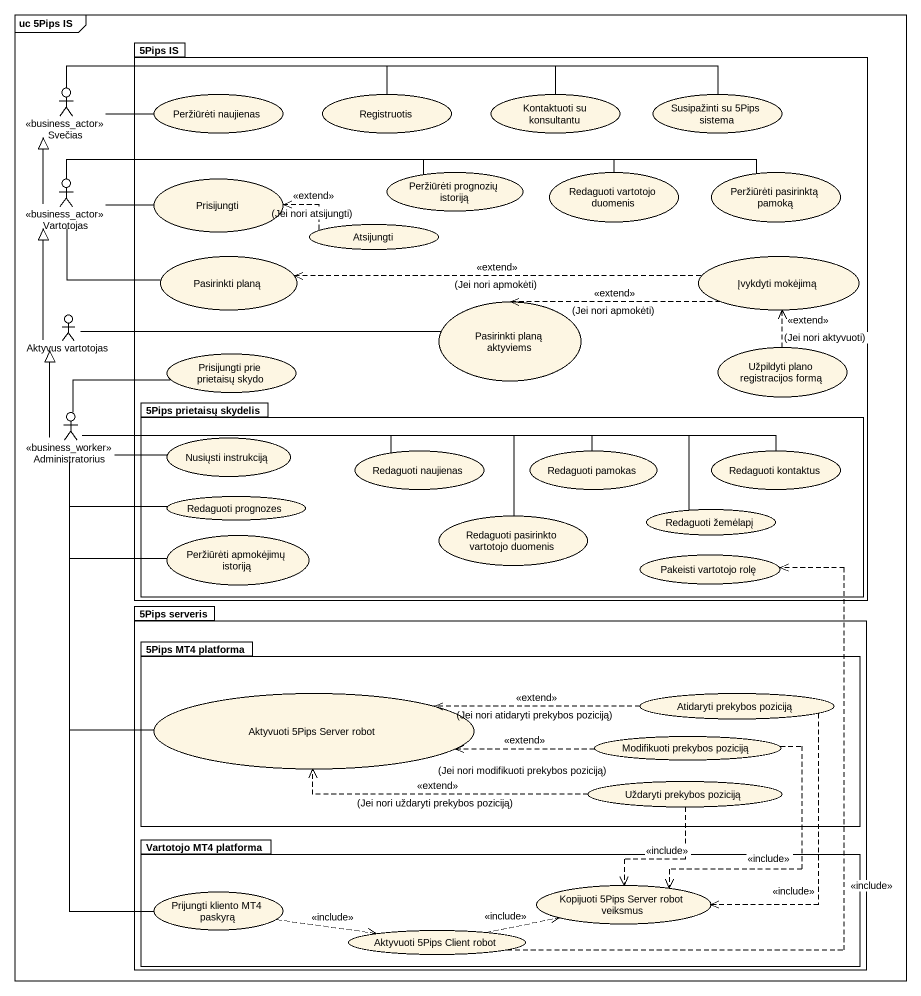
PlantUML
@startuml
mainframe uc 5Pips IS
package "5Pips IS" as p5Pips_IS {
  usecase "Peržiūrėti naujienas" as Peržiūrėti_naujienas
  usecase Registruotis
  usecase "Kontaktuoti su konsultantu" as Kontaktuoti_su_konsultantu
  usecase "Susipažinti su 5Pips sistema" as Susipažinti_su_5Pips_sistema
  usecase Prisijungti
  usecase "Peržiūrėti prognozių istoriją" as Peržiūrėti_prognozių
  usecase "Redaguoti vartotojo duomenis" as Redaguoti_vartotojo_duomenis
  usecase "Peržiūrėti pasirinktą pamoką" as Peržiūrėti_pasirinktą_pamoką
  usecase Atsijungti
  usecase "Pasirinkti planą" as Pasirinkti_planą
  usecase "Įvykdyti mokėjimą" as Įvykdyti_mokėjimą
  usecase "Pasirinkti planą aktyviems" as Pasirinkti_planą_aktyviems
  usecase "Prisijungti prie prietaisų skydo" as Prisijungti_prie_prietaisų
  usecase "Užpildyti plano registracijos formą" as Užpildyti_plano
  package "5Pips prietaisų skydelis" as p5Pips_prietaisų_skydelis {
    usecase "Nusiųsti instrukciją" as Nusiųsti_instrukciją
    usecase "Redaguoti naujienas" as Redaguoti_naujienas
    usecase "Redaguoti pamokas" as Redaguoti_pamokas
    usecase "Redaguoti kontaktus" as Redaguoti_kontaktus
    usecase "Redaguoti prognozes" as Redaguoti_prognozes
    usecase "Redaguoti pasirinkto vartotojo duomenis" as Redaguoti_pasirinkto
    usecase "Redaguoti žemėlapį" as Redaguoti_žemėlapį
    usecase "Peržiūrėti apmokėjimų istoriją" as Peržiūrėti_apmokėjimų
    usecase "Pakeisti vartotojo rolę" as Pakeisti_vartotojo_rolę
  }
}
actor Svečias <<business_actor>>
actor Vartotojas <<business_actor>>
actor "Aktyvus vartotojas" as Aktyvus_vartotojas
actor Administratorius <<business_worker>>
package "5Pips serveris" as p5Pips_serveris {
  package "5Pips MT4 platforma" as p5Pips_MT4_platforma {
    usecase "Aktyvuoti 5Pips Server robot" as Aktyvuoti_5Pips_Server_robot
    usecase "Atidaryti prekybos poziciją" as Atidaryti_prekybos_poziciją
    usecase "Modifikuoti prekybos poziciją" as Modifikuoti_prekybos
    usecase "Uždaryti prekybos poziciją" as Uždaryti_prekybos_poziciją
  }
  package "Vartotojo MT4 platforma" as Vartotojo_MT4_platforma {
    usecase "Prijungti kliento MT4 paskyrą" as Prijungti_kliento_MT4
    usecase "Kopijuoti 5Pips Server robot veiksmus" as Kopijuoti_5Pips_Server
    usecase "Aktyvuoti 5Pips Client robot" as Aktyvuoti_5Pips_Client_robot
  }
}
Svečias -right- Peržiūrėti_naujienas
Svečias -right- Registruotis
Svečias -right- Kontaktuoti_su_konsultantu
Svečias -right- Susipažinti_su_5Pips_sistema
Vartotojas -up-|> Svečias
Vartotojas -right- Prisijungti
Vartotojas -right- Peržiūrėti_prognozių
Vartotojas -right- Redaguoti_vartotojo_duomenis
Vartotojas -right- Peržiūrėti_pasirinktą_pamoką
Vartotojas -right- Pasirinkti_planą
Atsijungti .left.> Prisijungti : <<extend>>\n(Jei nori atsijungti)
Įvykdyti_mokėjimą .left.> Pasirinkti_planą : <<extend>>\n(Jei nori apmokėti)
Įvykdyti_mokėjimą .left.> Pasirinkti_planą_aktyviems : <<extend>>\n(Jei nori apmokėti)
Aktyvus_vartotojas -up-|> Vartotojas
Aktyvus_vartotojas -right- Pasirinkti_planą_aktyviems
Užpildyti_plano .up.> Įvykdyti_mokėjimą : <<extend>>\n(Jei nori aktyvuoti)
Administratorius -up-|> Aktyvus_vartotojas
Administratorius -right- Prisijungti_prie_prietaisų
Administratorius -right- Nusiųsti_instrukciją
Administratorius -right- Redaguoti_naujienas
Administratorius -right- Redaguoti_pamokas
Administratorius -right- Redaguoti_kontaktus
Administratorius -right- Redaguoti_prognozes
Administratorius -right- Redaguoti_pasirinkto
Administratorius -right- Redaguoti_žemėlapį
Administratorius -- Peržiūrėti_apmokėjimų
Administratorius -- Aktyvuoti_5Pips_Server_robot
Administratorius -- Prijungti_kliento_MT4
Atidaryti_prekybos_poziciją .left.> Aktyvuoti_5Pips_Server_robot : <<extend>>\n(Jei nori atidaryti prekybos poziciją)
Atidaryti_prekybos_poziciją ..> Kopijuoti_5Pips_Server : <<include>>
Modifikuoti_prekybos .left.> Aktyvuoti_5Pips_Server_robot : <<extend>>\n(Jei nori modifikuoti prekybos poziciją)
Modifikuoti_prekybos ..> Kopijuoti_5Pips_Server : <<include>>
Uždaryti_prekybos_poziciją .left.> Aktyvuoti_5Pips_Server_robot : <<extend>>\n(Jei nori uždaryti prekybos poziciją)
Uždaryti_prekybos_poziciją ..> Kopijuoti_5Pips_Server : <<include>>
Prijungti_kliento_MT4 .right.> Aktyvuoti_5Pips_Client_robot : <<include>>
Aktyvuoti_5Pips_Client_robot .up.> Pakeisti_vartotojo_rolę : <<include>>
Aktyvuoti_5Pips_Client_robot .right.> Kopijuoti_5Pips_Server : <<include>>
@enduml
